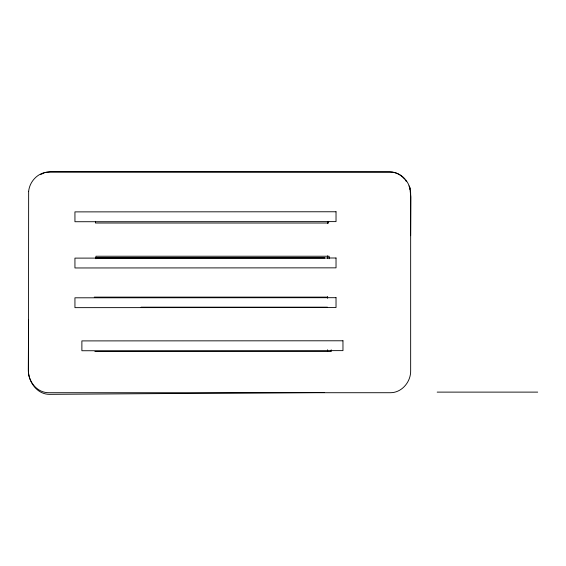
<?xml version="1.0" encoding="UTF-8"?>
<svg xmlns="http://www.w3.org/2000/svg" width="566" height="566" viewBox="0 0 566 566"><rect width="100%" height="100%" fill="white"/><g stroke="black" fill="none" stroke-linecap="round" stroke-linejoin="round"><path stroke-width="0.85" d="M28.583 319.967L28.3 369.258C27.975 381.116 36.578 394.254 49.334 394.339L324.537 392.521M410.633 235.697L410.831 196.911L410.109 190.424M40.427 174.661L44.884 172.517L50.332 171.661L389.79 171.831C395.563 171.845 401.011 174.809 404.669 179.181M96.114 257.438L324.53 257.438M95.604 258.061L324.771 258.061M94.26 297.129L327.452 297.129M141.076 307.175L327.452 307.175M94.855 351.571L331.209 351.571L331.209 349.816M437.185 392.118L537.7 392.118M405.574 180.412L406.48 181.644M409.451 188.089L409.89 189.645M329.136 258.74L329.136 256.228L95.944 256.228L95.944 258.74M328.627 221.348L328.627 223.018L95.435 223.018L95.435 221.348M327.615 221.61L327.615 223.358M327.615 255.804L327.615 258.386M327.615 296.563L327.615 298.289M327.615 349.76L327.615 351.55M408.893 185.959A4.019 4.019 0 0 1 410.067 188.803M28.647 191.301L28.47 370.659C28.173 381.809 37.321 392.846 48.853 392.719L390.271 392.719C401.803 392.846 410.951 381.809 410.654 370.659L410.654 194.18C410.951 183.03 401.803 171.993 390.271 172.121L48.853 172.121C38.396 172.014 29.658 181.184 28.647 191.301M336.027 211.762L74.938 211.882L74.945 221.73L336.027 221.61L336.027 211.762M336.027 257.997L74.938 258.117L74.945 267.966L336.027 267.845L336.027 257.997M336.027 297.688L74.938 297.801L74.945 307.649L336.027 307.536L336.027 297.688M342.961 340.782L81.879 340.902L81.886 350.743L342.968 350.63L342.961 340.782"/></g></svg>
